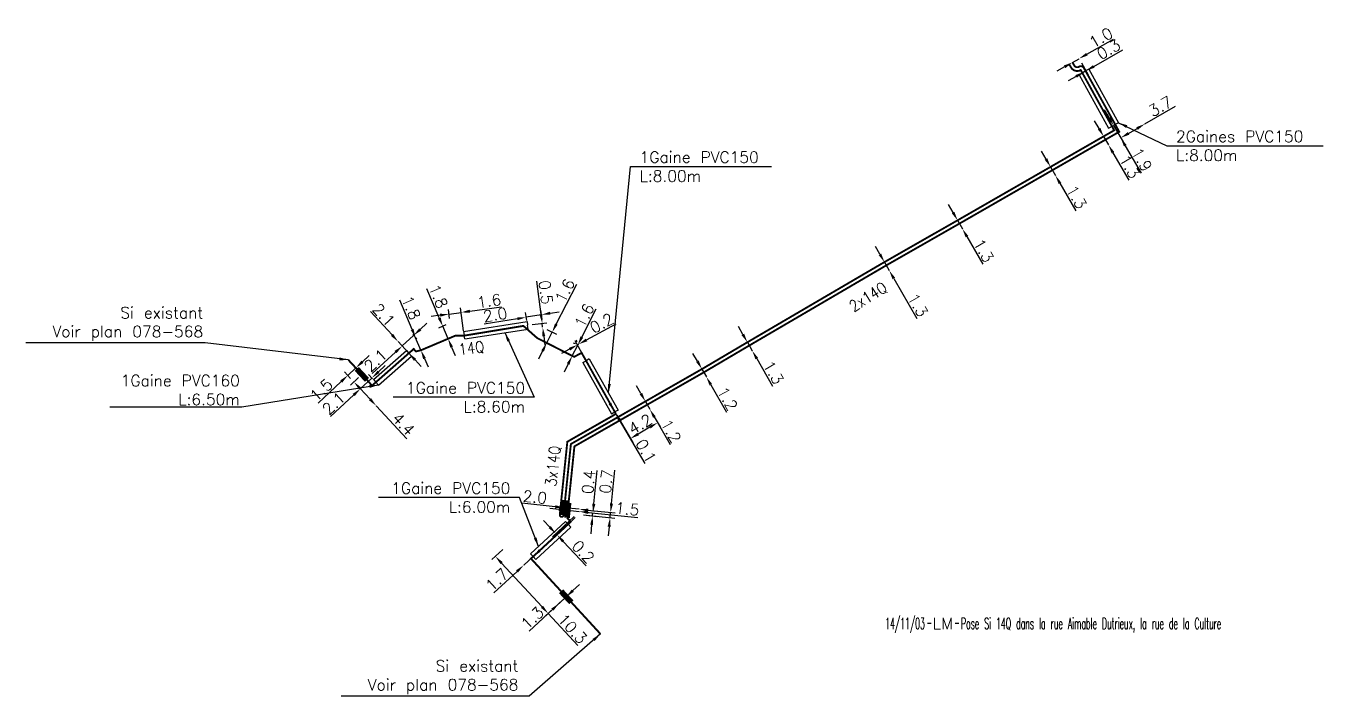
# Model space of a CAD drawing. Header units: millimetres. Extents: x 79510 to 80000, y 142994 to 143891.
# Drawn here: x 79629.4 to 79801.5, y 143802.1 to 143891 of the extents above; entities that cross this region are included whole.
import ezdxf
from ezdxf.enums import TextEntityAlignment as Align

# ---------------------------------------------------------------- set-up
doc = ezdxf.new("R2010")
doc.units = ezdxf.units.MM
doc.header["$MEASUREMENT"] = 0
doc.header["$PDMODE"] = 34
doc.linetypes.add('S_ST', pattern=[14, 8, -1.5, 0, -1.5, 0, -1.5, 0, -1.5])
doc.layers.get('0').update_dxf_attribs({"linetype": 'CONTINUOUS'})
doc.layers.get('DEFPOINTS').update_dxf_attribs({"linetype": 'CONTINUOUS'})
for name, color, linetype in [('S_100', 5, 'S_ST'), ('S_300', 7, 'CONTINUOUS'), ('S_400', 7, 'CONTINUOUS')]:
    doc.layers.add(name, color=color, linetype=linetype)
doc.styles.add('M_ROMANS', font='ROMANS.shx', dxfattribs={"width": 0.75})
doc.styles.get("Standard").update_dxf_attribs({"font": 'txt.shx'})
doc.dimstyles.get("Standard").update_dxf_attribs({"dimtxt": 1.5, "dimasz": 1.2, "dimexe": 0.625, "dimexo": 0.625, "dimgap": 0.25, "dimtad": 1, "dimdec": 1, "dimzin": 0, "dimdsep": 46, "dimtxsty": 'Standard', "dimcen": -0.5, "dimdle": 1, "dimclrd": 256, "dimclre": 256, "dimadec": 0, "dimazin": 0, "dimtfac": 2, "dimtdec": 1, "dimtmove": 0, "dimatfit": 3, "dimfxl": 1, "dimtolj": 1, "dimtzin": 0, "dimarcsym": 0})

# ---------------------------------------------------------------- blocks, each defined once
blk = doc.blocks.new('*D28')
at = {"linetype": 'ByBlock'}
for p, q in [((79703.15832406889, 143849.7288406603), (79705.06571063866, 143853.470748793)), ((79701.57703944198, 143847.3920973118), (79701.32990145498, 143847.5180725257)), ((79701.88673302234, 143847.2342352385), (79702.61335647752, 143848.659724051)), ((79702.30366289715, 143848.8175861243), (79702.05652491016, 143848.9435613382)), ((79701.34176543097, 143846.1651186292), (79700.79679783962, 143845.0960020198))]:
    blk.add_line(p, q, dxfattribs=at)
for points in [[(79702.98013796733, 143849.8196685922), (79703.33651017044, 143849.6380127284), (79702.61335647752, 143848.659724051)], [(79701.16357932943, 143846.2559465611), (79701.51995153254, 143846.0742906973), (79701.88673302234, 143847.2342352385)]]:
    blk.add_solid(points, dxfattribs=at)
at = {"layer": 'DEFPOINTS', "color": 0, "linetype": 'ByBlock'}
for p in [(79702.86049446452, 143848.5337488371), (79701.88673302234, 143847.2342352385), (79702.13387100934, 143847.1082600247)]:
    blk.add_point(p, dxfattribs=at)
at = {"color": 0, "linetype": 'ByBlock', "insert": (79703.49357064169, 143852.5884926908), "char_height": 1.5, "attachment_point": 5, "rotation": 62.9904079404344}
blk.add_mtext('\\A1;1.6', dxfattribs=at)
blk = doc.blocks.new('*D29')
at = {"linetype": 'ByBlock'}
for p, q in [((79699.7743857381, 143851.4537570122), (79702.48542564968, 143856.7722710742)), ((79697.79495351168, 143849.3199639653), (79699.0596262589, 143848.6753143032)), ((79698.50279469154, 143848.9591515904), (79699.22941814672, 143850.3846404029)), ((79698.52157696684, 143850.7454527778), (79699.78624971407, 143850.1008031157)), ((79697.95782710015, 143847.890034981), (79697.41285950878, 143846.8209183717))]:
    blk.add_line(p, q, dxfattribs=at)
for points in [[(79699.59619963654, 143851.5445849441), (79699.95257183965, 143851.3629290803), (79699.22941814672, 143850.3846404029)], [(79697.7796409986, 143847.980862913), (79698.13601320171, 143847.7992070492), (79698.50279469154, 143848.9591515904)]]:
    blk.add_solid(points, dxfattribs=at)
at = {"layer": 'DEFPOINTS', "color": 0, "linetype": 'ByBlock'}
for p in [(79697.96474539948, 143851.029290065), (79697.23812194432, 143849.6038012525), (79699.22941814672, 143850.3846404029)]:
    blk.add_point(p, dxfattribs=at)
at = {"color": 0, "linetype": 'ByBlock', "insert": (79700.91328565268, 143855.890014972), "char_height": 1.5, "attachment_point": 5, "rotation": 62.990407939970154}
blk.add_mtext('\\A1;1.6', dxfattribs=at)
blk = doc.blocks.new('*D30')
at = {"linetype": 'ByBlock'}
for p, q in [((79680.65078105411, 143850.749369463), (79679.01173606436, 143854.6163491011)), ((79681.82152747536, 143847.9872411501), (79681.11907962261, 143849.6445181379)), ((79682.28982604385, 143846.8823898249), (79682.75812461236, 143845.7775384997))]:
    blk.add_line(p, q, dxfattribs=at)
for points in [[(79680.83492294165, 143850.8274192245), (79680.46663916658, 143850.6713197016), (79681.11907962261, 143849.6445181379)], [(79682.4739679314, 143846.9604395863), (79682.10568415633, 143846.8043400634), (79681.82152747536, 143847.9872411501)]]:
    blk.add_solid(points, dxfattribs=at)
at = {"layer": 'DEFPOINTS', "color": 0, "linetype": 'ByBlock'}
for p in [(79681.11907962261, 143849.6445181379), (79681.82152747539, 143847.9872411501), (79681.82152747536, 143847.9872411501)]:
    blk.add_point(p, dxfattribs=at)
at = {"color": 0, "linetype": 'ByBlock', "insert": (79680.51781871263, 143853.6255337517), "char_height": 1.5, "attachment_point": 5, "rotation": 292.96998178805165}
blk.add_mtext('\\A1;1.8', dxfattribs=at)
blk = doc.blocks.new('*D31')
at = {"linetype": 'ByBlock'}
for p, q in [((79684.24959177441, 143852.2747492768), (79682.61054678453, 143856.1417289148)), ((79685.13771070605, 143851.3478415994), (79684.14244694443, 143850.9259924472)), ((79685.42033819575, 143849.5126209638), (79684.71789034294, 143851.1698979516)), ((79685.84015855886, 143849.6905646116), (79684.84489479725, 143849.2687154594)), ((79685.88863676428, 143848.4077696387), (79686.35693533282, 143847.3029183135))]:
    blk.add_line(p, q, dxfattribs=at)
for points in [[(79684.43373366194, 143852.3527990382), (79684.06544988688, 143852.1966995153), (79684.71789034294, 143851.1698979516)], [(79686.07277865181, 143848.4858194001), (79685.70449487676, 143848.3297198772), (79685.42033819575, 143849.5126209638)]]:
    blk.add_solid(points, dxfattribs=at)
at = {"layer": 'DEFPOINTS', "color": 0, "linetype": 'ByBlock'}
for p in [(79685.71315410458, 143851.5917471038), (79685.42033819575, 143849.5126209638), (79686.41560195739, 143849.9344701161)]:
    blk.add_point(p, dxfattribs=at)
at = {"color": 0, "linetype": 'ByBlock', "insert": (79684.11662943283, 143855.1509135655), "char_height": 1.5, "attachment_point": 5, "rotation": 292.9699817900542}
blk.add_mtext('\\A1;1.8', dxfattribs=at)
blk = doc.blocks.new('*D32')
at = {"linetype": 'ByBlock'}
for p, q in [((79707.79564908518, 143839.3568471729), (79709.91332260432, 143835.7269116974)), ((79712.49706853462, 143839.6140456824), (79713.53288661968, 143837.8385345948)), ((79712.1814353606, 143837.7736925223), (79710.63488822058, 143836.8714500592))]:
    blk.add_line(p, q, dxfattribs=at)
for points in [[(79712.08065365774, 143837.9464439286), (79712.28221706346, 143837.600941116), (79713.21794379826, 143838.3783827394)], [(79710.53410651769, 143837.0442014654), (79710.73566992341, 143836.6986986529), (79709.5983797829, 143836.2667598421)]]:
    blk.add_solid(points, dxfattribs=at)
at = {"layer": 'DEFPOINTS', "color": 0, "linetype": 'ByBlock'}
for p in [(79707.48070626377, 143839.8966953175), (79712.18212571321, 143840.153893827), (79709.5983797829, 143836.2667598421)]:
    blk.add_point(p, dxfattribs=at)
at = {"color": 0, "linetype": 'ByBlock', "insert": (79710.90425327633, 143838.1863283221), "char_height": 1.5, "attachment_point": 5, "rotation": 30.258923880494674}
blk.add_mtext('\\A1;4.2', dxfattribs=at)
blk = doc.blocks.new('*D33')
at = {"linetype": 'ByBlock'}
for p, q in [((79706.88061390069, 143840.9358724707), (79706.28052153763, 143841.975049624)), ((79707.48070626377, 143839.8966953175), (79707.53071396067, 143839.8100972214)), ((79708.13080632375, 143838.7709200682), (79711.4954212794, 143832.9444320032))]:
    blk.add_line(p, q, dxfattribs=at)
for points in [[(79707.05381009291, 143841.0358878646), (79706.7074177085, 143840.8358570769), (79707.48070626377, 143839.8966953175)], [(79708.30400251594, 143838.870935462), (79707.95761013153, 143838.6709046743), (79707.53071396067, 143839.8100972214)]]:
    blk.add_solid(points, dxfattribs=at)
at = {"layer": 'DEFPOINTS', "color": 0, "linetype": 'ByBlock'}
for p in [(79707.4807062638, 143839.8966953175), (79707.5307139607, 143839.8100972214), (79707.53071396067, 143839.8100972214)]:
    blk.add_point(p, dxfattribs=at)
at = {"color": 0, "linetype": 'ByBlock', "insert": (79711.67379640773, 143834.6352327938), "char_height": 1.5, "attachment_point": 5, "rotation": 300.0050923734866}
blk.add_mtext('\\A1;0.1', dxfattribs=at)
blk = doc.blocks.new('*D34')
at = {"linetype": 'ByBlock'}
for p, q in [((79703.78218579729, 143849.3513127267), (79707.69372775608, 143851.4731844251)), ((79703.41885713862, 143847.1494503624), (79702.28058559127, 143849.2477850172)), ((79702.56247877658, 143849.0831227077), (79702.42937227772, 143849.3284964764)), ((79701.52380344765, 143848.1262210257), (79700.46900561608, 143847.5540309048)), ((79702.57860127924, 143848.6984111466), (79702.72738796569, 143848.7791226058))]:
    blk.add_line(p, q, dxfattribs=at)
for points in [[(79703.68682077712, 143849.5271123653), (79703.87755081743, 143849.1755130881), (79702.72738796569, 143848.7791226058)], [(79701.4284384275, 143848.3020206643), (79701.6191684678, 143847.9504213871), (79702.57860127924, 143848.6984111466)]]:
    blk.add_solid(points, dxfattribs=at)
at = {"layer": 'DEFPOINTS', "color": 0, "linetype": 'ByBlock'}
for p in [(79702.57860127924, 143848.6984111466), (79702.86049446455, 143848.5337488371), (79703.7168728266, 143846.6000764917)]:
    blk.add_point(p, dxfattribs=at)
at = {"color": 0, "linetype": 'ByBlock', "insert": (79705.78853059172, 143851.5773418294), "char_height": 1.5, "attachment_point": 5, "rotation": 28.478248817542454}
blk.add_mtext('\\A1;0.2', dxfattribs=at)
blk = doc.blocks.new('*D35')
at = {"linetype": 'ByBlock'}
for p, q in [((79695.8663834351, 143851.9254007977), (79695.69172986333, 143852.9872211658)), ((79697.76665149916, 143852.6951163812), (79695.79316992784, 143852.3705081748)), ((79697.66727897947, 143853.299259568), (79697.86809156367, 143852.0784033902)), ((79698.95074044194, 143852.8898813051), (79700.13482938473, 143853.0846462289)), ((79694.60908098506, 143852.1757432509), (79690.21808448888, 143851.4534899917))]:
    blk.add_line(p, q, dxfattribs=at)
for points in [[(79698.9182796213, 143853.0872294622), (79698.98320126258, 143852.6925331479), (79697.76665149916, 143852.6951163812)], [(79694.57662016441, 143852.3730914081), (79694.6415418057, 143851.9783950938), (79695.79316992784, 143852.3705081748)]]:
    blk.add_solid(points, dxfattribs=at)
at = {"layer": 'DEFPOINTS', "color": 0, "linetype": 'ByBlock'}
for p in [(79697.56583891496, 143853.9159725591), (79695.79316992784, 143852.3705081748), (79695.96782349961, 143851.3086878067)]:
    blk.add_point(p, dxfattribs=at)
at = {"color": 0, "linetype": 'ByBlock', "insert": (79691.65923416236, 143852.703974945), "char_height": 1.5, "attachment_point": 5, "rotation": 9.34065999049291}
blk.add_mtext('\\A1;2.0', dxfattribs=at)
blk = doc.blocks.new('*D36')
at = {"linetype": 'ByBlock'}
for p, q in [((79697.74580006314, 143852.7452715888), (79697.18258212463, 143857.1594856246)), ((79696.58779738104, 143851.3877914497), (79698.51765293925, 143851.6340253795)), ((79697.96474539943, 143851.0292900648), (79697.89767905782, 143851.5549217365)), ((79698.1166243941, 143849.8389402125), (79698.26850338875, 143848.6485903602))]:
    blk.add_line(p, q, dxfattribs=at)
for points in [[(79697.94419170522, 143852.7705847546), (79697.5474084211, 143852.7199584231), (79697.89767905782, 143851.5549217365)], [(79698.31501603614, 143849.8642533783), (79697.91823275202, 143849.8136270467), (79697.96474539943, 143851.0292900648)]]:
    blk.add_solid(points, dxfattribs=at)
at = {"layer": 'DEFPOINTS', "color": 0, "linetype": 'ByBlock'}
for p in [(79695.96782349961, 143851.3086878067), (79697.89767905782, 143851.5549217365), (79697.96474539945, 143851.0292900648)]:
    blk.add_point(p, dxfattribs=at)
at = {"color": 0, "linetype": 'ByBlock', "insert": (79698.38020980684, 143855.6741193618), "char_height": 1.5, "attachment_point": 5, "rotation": 277.2711894206195}
blk.add_mtext('\\A1;0.5', dxfattribs=at)
blk = doc.blocks.new('*D37')
at = {"linetype": 'ByBlock'}
for p, q in [((79684.35986267283, 143852.6280673116), (79683.17098219263, 143852.4650850924)), ((79685.6282675321, 143852.2109556874), (79685.46385658055, 143853.4102581142)), ((79685.54874315305, 143852.7910495308), (79687.13391712669, 143853.0083591564)), ((79687.47170193566, 143850.5443740184), (79687.04903055419, 143853.6275677398)), ((79688.3227976069, 143853.1713413756), (79692.48387928763, 143853.7417791428))]:
    blk.add_line(p, q, dxfattribs=at)
for points in [[(79684.33269896964, 143852.8262140583), (79684.38702637605, 143852.4299205649), (79685.54874315305, 143852.7910495308)], [(79688.29563390369, 143853.3694881223), (79688.3499613101, 143852.9731946289), (79687.13391712669, 143853.0083591564)]]:
    blk.add_solid(points, dxfattribs=at)
at = {"layer": 'DEFPOINTS', "color": 0, "linetype": 'ByBlock'}
for p in [(79687.13391712669, 143853.0083591564), (79685.7131541046, 143851.5917471039), (79687.55658850816, 143849.9251654349)]:
    blk.add_point(p, dxfattribs=at)
at = {"color": 0, "linetype": 'ByBlock', "insert": (79690.86196017136, 143854.5287851023), "char_height": 1.5, "attachment_point": 5, "rotation": 7.805953355627212}
blk.add_mtext('\\A1;1.6', dxfattribs=at)
blk = doc.blocks.new('*D39')
at = {"linetype": 'ByBlock'}
for p, q in [((79676.18850087504, 143845.1234148385), (79677.06477658088, 143845.9432568277)), ((79675.31222516918, 143844.3035728492), (79673.77874268392, 143842.8688493681)), ((79675.41152724277, 143844.1974353303), (79674.88522413312, 143844.759966446)), ((79673.8780447575, 143842.7627118492), (79673.35174164786, 143843.3252429648)), ((79672.90246697806, 143842.0490073788), (79669.83550200757, 143839.1795604165))]:
    blk.add_line(p, q, dxfattribs=at)
for points in [[(79676.05186054349, 143845.2694607895), (79676.32514120657, 143844.9773688875), (79675.31222516918, 143844.3035728492)], [(79672.76582664653, 143842.1950533298), (79673.03910730961, 143841.9029614278), (79673.77874268392, 143842.8688493681)]]:
    blk.add_solid(points, dxfattribs=at)
at = {"layer": 'DEFPOINTS', "color": 0, "linetype": 'ByBlock'}
for p in [(79673.77874268392, 143842.8688493681), (79674.30504579356, 143842.3063182524), (79675.83852827884, 143843.7410417335)]:
    blk.add_point(p, dxfattribs=at)
at = {"color": 0, "linetype": 'ByBlock', "insert": (79670.24764498218, 143840.9345926579), "char_height": 1.5, "attachment_point": 5, "rotation": 43.094341326013684}
blk.add_mtext('\\A1;2.1', dxfattribs=at)
blk = doc.blocks.new('*D40')
at = {"linetype": 'ByBlock'}
for p, q in [((79681.7257660974, 143850.7568557216), (79682.60807452188, 143851.5702018005)), ((79680.84345767289, 143849.9435096427), (79679.33618078101, 143848.5540434246)), ((79680.72692630289, 143850.0699215259), (79681.2670754223, 143849.483974005)), ((79678.4538723565, 143847.7406973457), (79675.36579287075, 143844.8939860696)), ((79679.21964941101, 143848.6804553078), (79679.75979853045, 143848.0945077869))]:
    blk.add_line(p, q, dxfattribs=at)
for points in [[(79681.59020841758, 143850.9039071257), (79681.86132377721, 143850.6098043175), (79680.84345767289, 143849.9435096427)], [(79678.3183146767, 143847.8877487498), (79678.58943003633, 143847.5936459416), (79679.33618078101, 143848.5540434246)]]:
    blk.add_solid(points, dxfattribs=at)
at = {"layer": 'DEFPOINTS', "color": 0, "linetype": 'ByBlock'}
for p in [(79678.7960316616, 143849.1399909455), (79680.30330855347, 143850.5294571636), (79679.33618078101, 143848.5540434246)]:
    blk.add_point(p, dxfattribs=at)
at = {"color": 0, "linetype": 'ByBlock', "insert": (79675.7908900023, 143846.6459256886), "char_height": 1.5, "attachment_point": 5, "rotation": 42.67106154323298}
blk.add_mtext('\\A1;2.1', dxfattribs=at)
blk = doc.blocks.new('*D41')
at = {"linetype": 'ByBlock'}
for p, q in [((79677.9826855827, 143850.02229937), (79675.13597430653, 143853.1103788557)), ((79680.21938729967, 143847.5959512026), (79678.7960316616, 143849.1399909455)), ((79681.03273337855, 143846.7136427782), (79681.84607945746, 143845.8313343537))]:
    blk.add_line(p, q, dxfattribs=at)
for points in [[(79678.12973698677, 143850.1578570498), (79677.83563417861, 143849.8867416902), (79678.7960316616, 143849.1399909455)], [(79681.17978478265, 143846.849200458), (79680.8856819745, 143846.5780850983), (79680.21938729967, 143847.5959512026)]]:
    blk.add_solid(points, dxfattribs=at)
at = {"layer": 'DEFPOINTS', "color": 0, "linetype": 'ByBlock'}
for p in [(79678.79603166161, 143849.1399909455), (79680.21938729967, 143847.5959512027), (79680.21938729967, 143847.5959512026)]:
    blk.add_point(p, dxfattribs=at)
at = {"color": 0, "linetype": 'ByBlock', "insert": (79676.88791392557, 143852.6852817242), "char_height": 1.5, "attachment_point": 5, "rotation": 312.6710615438435}
blk.add_mtext('\\A1;2.1', dxfattribs=at)
blk = doc.blocks.new('*D42')
at = {"linetype": 'ByBlock'}
for p, q in [((79673.55494512788, 143845.2416250885), (79672.75751024963, 143846.0965869242)), ((79674.06134522139, 143846.458027606), (79674.93888259138, 143847.2765190013)), ((79672.49458747244, 143844.2526146525), (79671.69715259419, 143845.1075764881)), ((79673.18380785137, 143845.6395362106), (79672.12345019594, 143844.6505257746)), ((79671.24591282592, 143843.8320343792), (79668.17453203091, 143840.9673144956))]:
    blk.add_line(p, q, dxfattribs=at)
for points in [[(79673.92492998882, 143846.6042838343), (79674.19776045393, 143846.3117713776), (79673.18380785137, 143845.6395362106)], [(79671.10949759338, 143843.9782906076), (79671.38232805849, 143843.6857781509), (79672.12345019594, 143844.6505257746)]]:
    blk.add_solid(points, dxfattribs=at)
at = {"layer": 'DEFPOINTS', "color": 0, "linetype": 'ByBlock'}
for p in [(79672.12345019594, 143844.6505257746), (79673.98124272961, 143844.784574375), (79672.92088507419, 143843.7955639389)]:
    blk.add_point(p, dxfattribs=at)
at = {"color": 0, "linetype": 'ByBlock', "insert": (79668.58937758065, 143842.7217098814), "char_height": 1.5, "attachment_point": 5, "rotation": 43.0060955302948}
blk.add_mtext('\\A1;1.5', dxfattribs=at)
blk = doc.blocks.new('*D43')
at = {"linetype": 'ByBlock'}
for p, q in [((79673.52419201608, 143844.3582767732), (79672.46383436071, 143843.3692663372)), ((79673.7393764696, 143842.918026569), (79675.06942498703, 143841.4920283427)), ((79675.88791638239, 143840.6144909727), (79679.96144153735, 143836.2471016864))]:
    blk.add_line(p, q, dxfattribs=at)
for points in [[(79673.88563269793, 143843.0544418015), (79673.59312024128, 143842.7816113364), (79672.92088507424, 143843.7955639389)], [(79675.21568121536, 143841.6284435753), (79674.9231687587, 143841.3556131102), (79675.88791638239, 143840.6144909727)]]:
    blk.add_solid(points, dxfattribs=at)
at = {"layer": 'DEFPOINTS', "color": 0, "linetype": 'ByBlock'}
for p in [(79673.98124272961, 143844.784574375), (79672.92088507424, 143843.7955639389), (79675.88791638234, 143840.6144909727)]:
    blk.add_point(p, dxfattribs=at)
at = {"color": 0, "linetype": 'ByBlock', "insert": (79679.4990893941, 143838.2089198471), "char_height": 1.5, "attachment_point": 5, "rotation": 313.00609553154914}
blk.add_mtext('\\A1;4.4', dxfattribs=at)
blk = doc.blocks.new('S_300_01')
at = {"color": 0, "linetype": 'Continuous'}
blk.add_solid([(-1, 0.75), (-1, 0), (1, 0.75), (1, 0)], dxfattribs=at)
at = {"color": 0, "linetype": 'Continuous', "style": 'M_ROMANS', "width": 0.75, "flags": 3}
for tag, p in [('DEF_LEG', (-0.0504509631007295, -4.630019197442152)), ('DEF_COUP', (-0.0504509631007295, -7.130019197442152)), ('DEF_TYPE', (-0.0504509631007295, -9.630019197442152))]:
    blk.add_attdef(tag, text='', height=1.2, dxfattribs=at).set_placement(p, align=Align.MIDDLE)
blk = doc.blocks.new('*D44')
at = {"linetype": 'ByBlock'}
for p, q in [((79701.96680605435, 143816.090003177), (79702.84733288485, 143816.9052776711)), ((79701.08627922382, 143815.2747286829), (79700.13237515744, 143814.3915146476)), ((79699.25184832692, 143813.5762401535), (79696.17000442013, 143810.7227794241))]:
    blk.add_line(p, q, dxfattribs=at)
for points in [[(79701.83092697198, 143816.2367576487), (79702.10268513669, 143815.9432487052), (79701.08627922382, 143815.2747286829)], [(79699.11596924457, 143813.7229946252), (79699.38772740928, 143813.4294856817), (79700.13237515744, 143814.3915146476)]]:
    blk.add_solid(points, dxfattribs=at)
at = {"layer": 'DEFPOINTS', "color": 0, "linetype": 'ByBlock'}
for p in [(79701.08627922382, 143815.2747286829), (79700.13237515744, 143814.3915146476), (79700.13237515744, 143814.3915146476)]:
    blk.add_point(p, dxfattribs=at)
at = {"color": 0, "linetype": 'ByBlock', "insert": (79696.59126754651, 143812.4756449005), "char_height": 1.5, "attachment_point": 5, "rotation": 42.79641643227945}
blk.add_mtext('\\A1;1.3', dxfattribs=at)
blk = doc.blocks.new('*D45')
at = {"linetype": 'ByBlock'}
for p, q in [((79692.69023506217, 143821.5388757522), (79691.24397082228, 143820.2028424541)), ((79692.51733331542, 143819.7454881483), (79697.87694950825, 143813.9436707457)), ((79700.62718850165, 143814.8506288021), (79698.2321305571, 143812.6381166785)), ((79698.69122127924, 143813.0622165592), (79702.62806637314, 143808.8005575979))]:
    blk.add_line(p, q, dxfattribs=at)
for points in [[(79692.66424234652, 143819.8812001101), (79692.37042428434, 143819.6097761864), (79691.70306154444, 143820.6269423348)], [(79698.02385853934, 143814.0793827076), (79697.73004047715, 143813.8079587839), (79698.69122127924, 143813.0622165592)]]:
    blk.add_solid(points, dxfattribs=at)
at = {"layer": 'DEFPOINTS', "color": 0, "linetype": 'ByBlock'}
for p in [(79693.14932578432, 143821.9629756329), (79701.08627922382, 143815.2747286829), (79698.69122127924, 143813.0622165592)]:
    blk.add_point(p, dxfattribs=at)
at = {"color": 0, "linetype": 'ByBlock', "insert": (79701.92067193412, 143811.0400258624), "char_height": 1.5, "attachment_point": 5, "rotation": 312.73120370218027}
blk.add_mtext('\\A1;10.3', dxfattribs=at)
blk = doc.blocks.new('*D46')
at = {"linetype": 'ByBlock'}
for p, q in [((79697.58526134439, 143821.4221654015), (79698.46876467406, 143822.2342133473)), ((79696.70175801471, 143820.6101174555), (79695.45012829767, 143819.4597161989)), ((79694.56662496796, 143818.647668253), (79691.4743633141, 143815.8055004423))]:
    blk.add_line(p, q, dxfattribs=at)
for points in [[(79697.44992002008, 143821.5694159564), (79697.7206026687, 143821.2749148465), (79696.70175801471, 143820.6101174555)], [(79694.43128364367, 143818.7949188079), (79694.7019662923, 143818.500417698), (79695.45012829767, 143819.4597161989)]]:
    blk.add_solid(points, dxfattribs=at)
at = {"layer": 'DEFPOINTS', "color": 0, "linetype": 'ByBlock'}
for p in [(79696.70175801472, 143820.6101174555), (79696.70175801471, 143820.6101174555), (79695.4501282977, 143819.4597161988)]:
    blk.add_point(p, dxfattribs=at)
at = {"color": 0, "linetype": 'ByBlock', "insert": (79691.90203585461, 143817.5568131494), "char_height": 1.5, "attachment_point": 5, "rotation": 42.586819801907666}
blk.add_mtext('\\A1;1.7', dxfattribs=at)
blk = doc.blocks.new('*D47')
at = {"linetype": 'ByBlock'}
for p, q in [((79698.90112276709, 143824.5180639326), (79698.08068966775, 143825.3937862228)), ((79702.15255965956, 143825.9198627228), (79699.26545050691, 143823.2150327365)), ((79702.28929850942, 143825.7739090078), (79699.4021893568, 143823.0690790215)), ((79699.72155586639, 143823.6423416424), (79699.85829471628, 143823.4963879274)), ((79700.6787278156, 143822.6206656372), (79703.72116722557, 143819.3731954777))]:
    blk.add_line(p, q, dxfattribs=at)
for points in [[(79699.04707648211, 143824.6548027825), (79698.75516905203, 143824.3813250827), (79699.72155586639, 143823.6423416424)], [(79700.82468153063, 143822.7574044871), (79700.53277410056, 143822.4839267873), (79699.85829471628, 143823.4963879274)]]:
    blk.add_solid(points, dxfattribs=at)
at = {"layer": 'DEFPOINTS', "color": 0, "linetype": 'ByBlock'}
for p in [(79702.60866501904, 143826.3471716287), (79702.7454038689, 143826.2012179137), (79699.72155586639, 143823.6423416424)]:
    blk.add_point(p, dxfattribs=at)
at = {"color": 0, "linetype": 'ByBlock', "insert": (79703.33993264541, 143821.2427636618), "char_height": 1.5, "attachment_point": 5, "rotation": 313.1330035976539}
blk.add_mtext('\\A1;0.2', dxfattribs=at)
blk = doc.blocks.new('*D48')
at = {"linetype": 'ByBlock'}
for p, q in [((79773.0922872358, 143878.8556358103), (79772.49424652831, 143879.895995033)), ((79773.6903279433, 143877.8152765877), (79774.63722573018, 143876.1680411518)), ((79775.23526643768, 143875.1276819291), (79777.32840891392, 143871.4864246498))]:
    blk.add_line(p, q, dxfattribs=at)
for points in [[(79773.26568043958, 143878.9553092616), (79772.91889403203, 143878.7559623591), (79773.6903279433, 143877.8152765877)], [(79775.40865964146, 143875.2273553804), (79775.0618732339, 143875.0280084778), (79774.63722573018, 143876.1680411518)]]:
    blk.add_solid(points, dxfattribs=at)
at = {"layer": 'DEFPOINTS', "color": 0, "linetype": 'ByBlock'}
for p in [(79773.6903279433, 143877.8152765877), (79774.63722573018, 143876.1680411518), (79774.63722573018, 143876.1680411518)]:
    blk.add_point(p, dxfattribs=at)
at = {"color": 0, "linetype": 'ByBlock', "insert": (79777.44782404843, 143873.2852409344), "char_height": 1.5, "attachment_point": 5, "rotation": 299.89203720558146}
blk.add_mtext('\\A1;1.9', dxfattribs=at)
blk = doc.blocks.new('*D49')
at = {"linetype": 'ByBlock'}
for p, q in [((79771.06307813144, 143885.6496467179), (79774.93619722629, 143887.8408674912)), ((79769.4122110926, 143886.1306592494), (79770.32639724817, 143884.514778322)), ((79768.71573108851, 143884.3216329191), (79767.67129447867, 143883.7307419241)), ((79769.76016769838, 143884.9125239141), (79770.01864152157, 143885.0587557229))]:
    blk.add_line(p, q, dxfattribs=at)
for points in [[(79770.96459629892, 143885.8237194862), (79771.16155996392, 143885.4755739496), (79770.01864152157, 143885.0587557229)], [(79768.61724925603, 143884.4957056874), (79768.81421292103, 143884.1475601508), (79769.76016769838, 143884.9125239141)]]:
    blk.add_solid(points, dxfattribs=at)
at = {"layer": 'DEFPOINTS', "color": 0, "linetype": 'ByBlock'}
for p in [(79769.10445536603, 143886.6746366504), (79769.7601676984, 143884.9125239141), (79769.76016769838, 143884.9125239141)]:
    blk.add_point(p, dxfattribs=at)
at = {"color": 0, "linetype": 'ByBlock', "insert": (79773.02944682125, 143887.9110664436), "char_height": 1.5, "attachment_point": 5, "rotation": 29.499052207524237}
blk.add_mtext('\\A1;0.3', dxfattribs=at)
blk = doc.blocks.new('*D50')
at = {"linetype": 'ByBlock'}
for p, q in [((79777.845, 143878.0119999999), (79781.91974028866, 143880.3543261045)), ((79774.00180747849, 143877.2734228259), (79774.94870526549, 143875.6261873899)), ((79775.67758495294, 143876.7660818593), (79776.80464077735, 143877.4139592924))]:
    blk.add_line(p, q, dxfattribs=at)
for points in [[(79775.57791150169, 143876.9394750631), (79775.77725840421, 143876.5926886555), (79774.63722573032, 143876.1680411517)], [(79776.7049673261, 143877.5873524962), (79776.90431422862, 143877.2405660886), (79777.845, 143878.0119999999)]]:
    blk.add_solid(points, dxfattribs=at)
at = {"layer": 'DEFPOINTS', "color": 0, "linetype": 'ByBlock'}
for p in [(79773.6903279433, 143877.8152765877), (79777.84499999997, 143878.012), (79774.63722573032, 143876.1680411517)]:
    blk.add_point(p, dxfattribs=at)
at = {"color": 0, "linetype": 'ByBlock', "insert": (79779.90418249938, 143880.3491494248), "char_height": 1.5, "attachment_point": 5, "rotation": 29.89203720805882}
blk.add_mtext('\\A1;3.7', dxfattribs=at)
blk = doc.blocks.new('*D51')
at = {"linetype": 'ByBlock'}
for p, q in [((79770.14889197581, 143887.2655276455), (79773.6909619665, 143889.2694570769)), ((79767.18965491469, 143885.5913364926), (79766.14521830491, 143885.0004454975)), ((79768.2340915245, 143886.1822274878), (79769.104455366, 143886.6746366504))]:
    blk.add_line(p, q, dxfattribs=at)
for points in [[(79770.05041014327, 143887.4396004138), (79770.24737380832, 143887.0914548772), (79769.104455366, 143886.6746366504)], [(79767.09117308218, 143885.7654092609), (79767.28813674723, 143885.4172637243), (79768.2340915245, 143886.1822274878)]]:
    blk.add_solid(points, dxfattribs=at)
at = {"layer": 'DEFPOINTS', "color": 0, "linetype": 'ByBlock'}
for p in [(79768.23409152453, 143886.1822274877), (79769.10445536603, 143886.6746366503), (79769.104455366, 143886.6746366504)]:
    blk.add_point(p, dxfattribs=at)
at = {"color": 0, "linetype": 'ByBlock', "insert": (79772.00180252185, 143889.4627583198), "char_height": 1.5, "attachment_point": 5, "rotation": 29.49905221237242}
blk.add_mtext('\\A1;1.0', dxfattribs=at)
blk = doc.blocks.new('*D52')
at = {"linetype": 'ByBlock'}
for p, q in [((79771.76423491976, 143877.4001487883), (79771.16619421222, 143878.440508011)), ((79772.3622756273, 143876.3597895657), (79773.01015306046, 143875.2327337411)), ((79773.60819376798, 143874.1923745185), (79775.70133624435, 143870.5511172393))]:
    blk.add_line(p, q, dxfattribs=at)
for points in [[(79771.93762812353, 143877.4998222396), (79771.590841716, 143877.300475337), (79772.3622756273, 143876.3597895657)], [(79773.78158697176, 143874.2920479698), (79773.43480056422, 143874.0927010672), (79773.01015306046, 143875.2327337411)]]:
    blk.add_solid(points, dxfattribs=at)
at = {"layer": 'DEFPOINTS', "color": 0, "linetype": 'ByBlock'}
for p in [(79772.36227562733, 143876.3597895657), (79773.01015306049, 143875.2327337412), (79773.01015306046, 143875.2327337411)]:
    blk.add_point(p, dxfattribs=at)
at = {"color": 0, "linetype": 'ByBlock', "insert": (79775.8207513788, 143872.3499335239), "char_height": 1.5, "attachment_point": 5, "rotation": 299.8920372075464}
blk.add_mtext('\\A1;1.3', dxfattribs=at)
blk = doc.blocks.new('*D53')
at = {"linetype": 'ByBlock'}
for p, q in [((79764.72724632309, 143873.3550021239), (79764.12920561555, 143874.3953613465)), ((79765.32528703065, 143872.3146429012), (79765.97316446384, 143871.1875870767)), ((79766.57120517139, 143870.1472278541), (79768.66434764783, 143866.5059705749))]:
    blk.add_line(p, q, dxfattribs=at)
for points in [[(79764.90063952687, 143873.4546755751), (79764.55385311932, 143873.2553286726), (79765.32528703065, 143872.3146429012)], [(79766.74459837517, 143870.2469013053), (79766.39781196762, 143870.0475544028), (79765.97316446384, 143871.1875870767)]]:
    blk.add_solid(points, dxfattribs=at)
at = {"layer": 'DEFPOINTS', "color": 0, "linetype": 'ByBlock'}
for p in [(79765.32528703065, 143872.3146429012), (79765.97316446384, 143871.1875870767), (79765.97316446384, 143871.1875870767)]:
    blk.add_point(p, dxfattribs=at)
at = {"color": 0, "linetype": 'ByBlock', "insert": (79768.78376278223, 143868.3047868595), "char_height": 1.5, "attachment_point": 5, "rotation": 299.8920372086585}
blk.add_mtext('\\A1;1.3', dxfattribs=at)
blk = doc.blocks.new('*D54')
at = {"linetype": 'ByBlock'}
for p, q in [((79752.39608185923, 143866.2664150472), (79751.79804115169, 143867.3067742698)), ((79752.99412256679, 143865.2260558245), (79753.64199999998, 143864.099)), ((79754.24004070752, 143863.0586407774), (79756.33318318396, 143859.4173834982))]:
    blk.add_line(p, q, dxfattribs=at)
for points in [[(79752.569475063, 143866.3660884984), (79752.22268865546, 143866.1667415959), (79752.99412256679, 143865.2260558245)], [(79754.41343391131, 143863.1583142286), (79754.06664750376, 143862.9589673261), (79753.64199999998, 143864.099)]]:
    blk.add_solid(points, dxfattribs=at)
at = {"layer": 'DEFPOINTS', "color": 0, "linetype": 'ByBlock'}
for p in [(79752.99412256683, 143865.2260558245), (79753.64200000002, 143864.099), (79753.64199999998, 143864.099)]:
    blk.add_point(p, dxfattribs=at)
at = {"color": 0, "linetype": 'ByBlock', "insert": (79756.45259831838, 143861.2161997827), "char_height": 1.5, "attachment_point": 5, "rotation": 299.8920372086585}
blk.add_mtext('\\A1;1.3', dxfattribs=at)
blk = doc.blocks.new('*D55')
at = {"linetype": 'ByBlock'}
for p, q in [((79742.69208185926, 143860.7234150472), (79742.09404115172, 143861.7637742698)), ((79743.29012256682, 143859.6830558246), (79743.93800000001, 143858.556)), ((79744.53604070755, 143857.5156407774), (79747.60319104447, 143852.1799870336))]:
    blk.add_line(p, q, dxfattribs=at)
for points in [[(79742.86547506304, 143860.8230884985), (79742.51868865549, 143860.6237415959), (79743.29012256682, 143859.6830558246)], [(79744.70943391134, 143857.6153142287), (79744.36264750379, 143857.4159673261), (79743.93800000001, 143858.556)]]:
    blk.add_solid(points, dxfattribs=at)
at = {"layer": 'DEFPOINTS', "color": 0, "linetype": 'ByBlock'}
for p in [(79743.29012256682, 143859.6830558246), (79743.93800000001, 143858.556), (79743.93800000001, 143858.556)]:
    blk.add_point(p, dxfattribs=at)
at = {"color": 0, "linetype": 'ByBlock', "insert": (79747.7226061789, 143853.9788033182), "char_height": 1.5, "attachment_point": 5, "rotation": 299.8920372086585}
blk.add_mtext('\\A1;1.3', dxfattribs=at)
blk = doc.blocks.new('*D56')
at = {"linetype": 'ByBlock'}
for p, q in [((79724.51830356274, 143850.0867128041), (79723.92026285519, 143851.1270720267)), ((79725.1163442703, 143849.0463535814), (79725.76422170349, 143847.9192977569)), ((79726.36226241104, 143846.8789385343), (79728.45540488747, 143843.2376812551))]:
    blk.add_line(p, q, dxfattribs=at)
for points in [[(79724.69169676652, 143850.1863862553), (79724.34491035897, 143849.9870393528), (79725.1163442703, 143849.0463535814)], [(79726.53565561482, 143846.9786119855), (79726.18886920727, 143846.779265083), (79725.76422170349, 143847.9192977569)]]:
    blk.add_solid(points, dxfattribs=at)
at = {"layer": 'DEFPOINTS', "color": 0, "linetype": 'ByBlock'}
for p in [(79725.11634427035, 143849.0463535815), (79725.76422170355, 143847.9192977569), (79725.76422170349, 143847.9192977569)]:
    blk.add_point(p, dxfattribs=at)
at = {"color": 0, "linetype": 'ByBlock', "insert": (79728.5748200219, 143845.0364975397), "char_height": 1.5, "attachment_point": 5, "rotation": 299.8920372086585}
blk.add_mtext('\\A1;1.3', dxfattribs=at)
blk = doc.blocks.new('*D57')
at = {"linetype": 'ByBlock'}
for p, q in [((79718.49013749289, 143846.5292656791), (79717.89507873461, 143847.5713333709)), ((79719.08519625115, 143845.4871979873), (79719.68025500944, 143844.4451302956)), ((79720.2753137677, 143843.4030626038), (79722.35801942165, 143839.7558256827))]:
    blk.add_line(p, q, dxfattribs=at)
for points in [[(79718.66381544151, 143846.6284421388), (79718.31645954425, 143846.4300892194), (79719.08519625115, 143845.4871979873)], [(79720.44899171634, 143843.5022390635), (79720.10163581908, 143843.3038861441), (79719.68025500944, 143844.4451302956)]]:
    blk.add_solid(points, dxfattribs=at)
at = {"layer": 'DEFPOINTS', "color": 0, "linetype": 'ByBlock'}
for p in [(79719.08519625115, 143845.4871979873), (79719.68025500944, 143844.4451302956), (79719.68025500944, 143844.4451302956)]:
    blk.add_point(p, dxfattribs=at)
at = {"color": 0, "linetype": 'ByBlock', "insert": (79722.48258571695, 143841.5542925959), "char_height": 1.5, "attachment_point": 5, "rotation": 299.72794694389086}
blk.add_mtext('\\A1;1.2', dxfattribs=at)
blk = doc.blocks.new('*D58')
at = {"linetype": 'ByBlock'}
for p, q in [((79710.99200819666, 143842.2380292105), (79710.39694943838, 143843.2800969023)), ((79711.58706695492, 143841.1959615188), (79712.18212571318, 143840.153893827)), ((79712.77718447146, 143839.1118261353), (79714.8598901254, 143835.4645892141))]:
    blk.add_line(p, q, dxfattribs=at)
for points in [[(79711.16568614528, 143842.3372056703), (79710.81833024802, 143842.1388527509), (79711.58706695492, 143841.1959615188)], [(79712.95086242008, 143839.211002595), (79712.60350652282, 143839.0126496755), (79712.18212571318, 143840.153893827)]]:
    blk.add_solid(points, dxfattribs=at)
at = {"layer": 'DEFPOINTS', "color": 0, "linetype": 'ByBlock'}
for p in [(79711.58706695492, 143841.1959615188), (79712.18212571318, 143840.153893827), (79712.18212571318, 143840.153893827)]:
    blk.add_point(p, dxfattribs=at)
at = {"color": 0, "linetype": 'ByBlock', "insert": (79714.9844564207, 143837.2630561274), "char_height": 1.5, "attachment_point": 5, "rotation": 299.72794694389086}
blk.add_mtext('\\A1;1.2', dxfattribs=at)
blk = doc.blocks.new('*D59')
at = {"linetype": 'ByBlock'}
for p, q in [((79704.75126424058, 143827.5958238348), (79705.20886079507, 143832.0222338241)), ((79703.37389330738, 143826.1296876607), (79705.20842193857, 143825.9400364574)), ((79703.41502558195, 143826.5275672103), (79705.24955421314, 143826.337916007)), ((79704.58673514232, 143826.0043056364), (79704.62786741689, 143826.402185186)), ((79704.46333831864, 143824.8106669876), (79704.33994149495, 143823.6170283388))]:
    blk.add_line(p, q, dxfattribs=at)
for points in [[(79704.55232446577, 143827.6163899721), (79704.95020401537, 143827.5752576975), (79704.62786741689, 143826.402185186)], [(79704.26439854383, 143824.8312331249), (79704.66227809344, 143824.7901008503), (79704.58673514232, 143826.0043056364)]]:
    blk.add_solid(points, dxfattribs=at)
at = {"layer": 'DEFPOINTS', "color": 0, "linetype": 'ByBlock'}
for p in [(79702.75220651113, 143826.1939568396), (79702.7933387857, 143826.5918363893), (79704.58673514232, 143826.0043056364)]:
    blk.add_point(p, dxfattribs=at)
at = {"color": 0, "linetype": 'ByBlock', "insert": (79704.04706205567, 143830.5086788402), "char_height": 1.5, "attachment_point": 5, "rotation": 84.09780254330293}
blk.add_mtext('\\A1;0.4', dxfattribs=at)
blk = doc.blocks.new('*D60')
at = {"linetype": 'ByBlock'}
for p, q in [((79700.10765182597, 143826.8694792428), (79698.91401317717, 143826.9928760665)), ((79701.30129047474, 143826.746082419), (79702.7933387857, 143826.5918363893)), ((79703.98697743448, 143826.4684395655), (79710.5756964792, 143825.7873062899))]:
    blk.add_line(p, q, dxfattribs=at)
for points in [[(79700.12821796325, 143827.0684190176), (79700.08708568866, 143826.670539468), (79701.30129047474, 143826.746082419)], [(79704.00754357179, 143826.6673793403), (79703.9664112972, 143826.2694997907), (79702.7933387857, 143826.5918363893)]]:
    blk.add_solid(points, dxfattribs=at)
at = {"layer": 'DEFPOINTS', "color": 0, "linetype": 'ByBlock'}
for p in [(79701.30129047474, 143826.746082419), (79702.7933387857, 143826.5918363893), (79702.7933387857, 143826.5918363893)]:
    blk.add_point(p, dxfattribs=at)
at = {"color": 0, "linetype": 'ByBlock', "insert": (79709.18647885468, 143826.9362511936), "char_height": 1.5, "attachment_point": 5, "rotation": 354.0978025393615}
blk.add_mtext('\\A1;1.5', dxfattribs=at)
blk = doc.blocks.new('*D61')
at = {"linetype": 'ByBlock'}
for p, q in [((79707.09795807101, 143827.6548244673), (79707.55555462539, 143832.0812344566)), ((79703.44587478785, 143826.8259768724), (79707.59624804361, 143826.3969166395)), ((79703.37389330739, 143826.1296876607), (79707.52426656315, 143825.7006274277)), ((79706.9025797669, 143825.7648966067), (79706.97456124736, 143826.4611858185)), ((79706.77918294324, 143824.5712579579), (79706.65578611959, 143823.3776193091))]:
    blk.add_line(p, q, dxfattribs=at)
for points in [[(79706.89901829622, 143827.6753906045), (79707.29689784582, 143827.63425833), (79706.97456124736, 143826.4611858185)], [(79706.58024316844, 143824.5918240951), (79706.97812271805, 143824.5506918206), (79706.9025797669, 143825.7648966067)]]:
    blk.add_solid(points, dxfattribs=at)
at = {"layer": 'DEFPOINTS', "color": 0, "linetype": 'ByBlock'}
for p in [(79702.8241879916, 143826.8902460514), (79702.75220651114, 143826.1939568396), (79706.9025797669, 143825.7648966067)]:
    blk.add_point(p, dxfattribs=at)
at = {"color": 0, "linetype": 'ByBlock', "insert": (79706.39375588602, 143830.5676794727), "char_height": 1.5, "attachment_point": 5, "rotation": 84.09780254482517}
blk.add_mtext('\\A1;0.7', dxfattribs=at)
blk = doc.blocks.new('*D62')
at = {"linetype": 'ByBlock'}
for p, q in [((79699.64123558428, 143827.2201156812), (79695.21494239283, 143827.6788406351)), ((79702.8241879916, 143826.8902460515), (79700.83484273704, 143827.0964145701)), ((79704.01779514435, 143826.7665449403), (79705.2114022971, 143826.6428438291))]:
    blk.add_line(p, q, dxfattribs=at)
for points in [[(79699.66185243614, 143827.4190502067), (79699.62061873243, 143827.0211811558), (79700.83484273704, 143827.0964145701)], [(79704.03841199621, 143826.9654794658), (79703.9971782925, 143826.5676104148), (79702.8241879916, 143826.8902460515)]]:
    blk.add_solid(points, dxfattribs=at)
at = {"layer": 'DEFPOINTS', "color": 0, "linetype": 'ByBlock'}
for p in [(79700.83484273704, 143827.0964145701), (79702.8241879916, 143826.8902460515), (79702.8241879916, 143826.8902460515)]:
    blk.add_point(p, dxfattribs=at)
at = {"color": 0, "linetype": 'ByBlock', "insert": (79696.93436967148, 143828.506001341), "char_height": 1.5, "attachment_point": 5, "rotation": 354.0831962650761}
blk.add_mtext('\\A1;2.0', dxfattribs=at)
blk = doc.blocks.new('GIS_MODF')
at = {"color": 0, "linetype": 'Continuous', "flags": 128}
for points in [[(-2.176232858328149, -0.01402023952687159), (-1.676232858328149, -0.01402023952687159)], [(1.51945154927671, -0.01402023952687159), (2.01945154927671, -0.01402023952687159)]]:
    blk.add_lwpolyline(points, dxfattribs=at)
at = {"color": 0, "linetype": 'Continuous', "width": 0.5}
blk.add_attdef('DATE', text='', height=1.5, dxfattribs=at).set_placement((-2.501987294206629, -0.7982370674435515), align=Align.RIGHT)
at = {"color": 0, "linetype": 'Continuous', "width": 2.783458064921433}
blk.add_attdef('USER', text='', height=1.5, dxfattribs=at).set_placement((-1.507047830906231, -0.7982370674435515), (1.276410234015202, -0.7982370674435515), align=Align.FIT)
at = {"color": 0, "linetype": 'Continuous', "width": 0.5}
blk.add_attdef('DESC', (2.288899962411961, -0.7982370674435515), '', height=1.5, dxfattribs=at)

msp = doc.modelspace()

# ---------------------------------------------------------------- linework, layer by layer
at = {"layer": 'S_100', "const_width": 0.25, "flags": 128}
for points in [[(79767.80162676724, 143885.9312808127), (79768.04462111527, 143885.5125205652, 0.4083495954550104), (79769.32652317153, 143885.1582365466), (79769.32801076226, 143885.1590603125), (79769.54146172444, 143884.7914136463), (79773.76426053299, 143877.1657073936), (79765.32528703066, 143872.3146429012), (79752.99412256682, 143865.2260558245), (79743.29012256682, 143859.6830558246), (79725.11634427037, 143849.0463535815), (79719.08519625115, 143845.4871979873), (79711.58706695492, 143841.1959615188), (79701.70794305073, 143835.5420637131), (79700.93767342348, 143828.0911134441)], [(79768.23409152453, 143886.1822274877), (79768.47708587257, 143885.7634672402, 0.4083495954555649), (79769.08430263611, 143885.5956484946), (79769.12866256075, 143885.620213175, -0.4083495954689992), (79769.7358793243, 143885.4523944294), (79769.97887367231, 143885.0336341819), (79774.4400504977, 143876.9774549618), (79765.5744724069, 143871.8811611268), (79753.24271520824, 143864.7922330876), (79743.54040870928, 143859.2502004266), (79725.3696835111, 143848.6152850924), (79719.33644371401, 143845.0548950799), (79702.1789167323, 143835.235511793), (79701.40412116119, 143827.740781293)], [(79707.68352980717, 143839.5380312403), (79701.23696929977, 143835.8486155934), (79700.23466261358, 143826.1531310393, 1.000000000057899), (79700.73201205059, 143826.1017156961)]]:
    msp.add_lwpolyline(points, format="xyb", dxfattribs=at)
for points in [[(79674.66331889242, 143844.0532932334), (79675.3310351073, 143843.2944762944), (79680.85768229021, 143848.1576148836), (79681.16214335941, 143847.8273390352), (79681.82152747536, 143847.98724115), (79686.41560195737, 143849.9344701161), (79687.55658850816, 143849.9251654349), (79695.41236742187, 143851.2173235883), (79697.23812194432, 143849.6038012525), (79702.13387100933, 143847.1082600247), (79703.13234983853, 143847.6407330982), (79707.68352980717, 143839.5380312403)], [(79673.29916656681, 143845.5158555167), (79672.19482572621, 143846.6998635129)], [(79700.40420306101, 143816.0060098245), (79696.41538035775, 143820.3458251736), (79701.69254217333, 143825.2160135571), (79701.1984597883, 143825.7513835451)], [(79705.63249664629, 143810.3392848604), (79701.76835538662, 143814.5434475412)]]:
    msp.add_lwpolyline(points, dxfattribs=at)
at = {"layer": 'S_400', "color": 7, "linetype": 'CONTINUOUS'}
for p, q in [((79770.41628562022, 143885.27585471745), (79769.76016769838, 143884.91252391413)), ((79770.41628562022, 143885.27585471745), (79774.34644586514, 143878.17860739096)), ((79769.10404977654, 143884.5491931108), (79769.76016769838, 143884.91252391413)), ((79769.10404977654, 143884.5491931108), (79773.03421002146, 143877.45194578433)), ((79773.03421002146, 143877.45194578433), (79773.6903279433, 143877.81527658764)), ((79774.34644586514, 143878.17860739096), (79773.6903279433, 143877.81527658764)), ((79687.47035056476, 143850.49183356005), (79695.89325561073, 143851.79232757117)), ((79695.89325561073, 143851.79232757117), (79695.96955139912, 143851.2981829034)), ((79696.0458471875, 143850.80403823566), (79695.96955139912, 143851.2981829034)), ((79687.47035056476, 143850.49183356005), (79687.54664635315, 143849.9976888923)), ((79687.62294214153, 143849.50354422454), (79687.54664635315, 143849.9976888923)), ((79687.62294214153, 143849.50354422454), (79696.0458471875, 143850.80403823566)), ((79675.50822623324, 143844.1164089653), (79679.88908525408, 143847.9713184344)), ((79679.88908525408, 143847.9713184344), (79680.21938729967, 143847.59595120265)), ((79680.54968934528, 143847.2205839709), (79680.21938729967, 143847.59595120265)), ((79676.16883032444, 143843.36567450178), (79680.54968934528, 143847.2205839709)), ((79703.28093364478, 143846.35521524592), (79703.71687282663, 143846.6000764918)), ((79703.28093364478, 143846.35521524592), (79707.09477477886, 143839.56523597552)), ((79704.15281200847, 143846.84493773768), (79703.71687282663, 143846.6000764918)), ((79704.15281200847, 143846.84493773768), (79707.96665314255, 143840.05495846728)), ((79675.50822623324, 143844.1164089653), (79675.83852827884, 143843.74104173353)), ((79676.16883032444, 143843.36567450178), (79675.83852827884, 143843.74104173353)), ((79707.09477477886, 143839.56523597552), (79707.5307139607, 143839.8100972214)), ((79707.96665314255, 143840.05495846728), (79707.5307139607, 143839.8100972214)), ((79696.36265698503, 143820.977555194), (79701.01089474096, 143825.267321988)), ((79701.01089474096, 143825.267321988), (79701.34999577067, 143824.89988424955)), ((79697.04085904444, 143820.24267971705), (79701.68909680037, 143824.53244651106)), ((79701.68909680037, 143824.53244651106), (79701.34999577067, 143824.89988424955)), ((79696.36265698503, 143820.977555194), (79696.70175801474, 143820.61011745554)), ((79697.04085904444, 143820.24267971705), (79696.70175801474, 143820.61011745554))]:
    msp.add_line(p, q, dxfattribs=at)

# ---------------------------------------------------------------- block references
at = {"layer": 'S_100'}
ref = msp.add_blockref('GIS_MODF', (79751.16232975987, 143811.7840167872), dxfattribs=at)
ref.add_attrib('DATE', '14/11/03', dxfattribs={"layer": '0', "color": 0, "height": 1.5, "width": 0.5}).set_placement((79748.66034246566, 143810.9857797197), align=Align.RIGHT)
ref.add_attrib('USER', 'LM', dxfattribs={"layer": '0', "color": 0, "height": 1.5, "width": 1.113383225968573}).set_placement((79749.65528192896, 143810.9857797197), (79752.43873999389, 143810.9857797197), align=Align.FIT)
ref.add_attrib('DESC', 'Pose Si 14Q dans la rue Aimable Dutrieux, la rue de la Culture', (79753.45122972228, 143810.9857797197), dxfattribs={"layer": '0', "color": 0, "height": 1.5, "width": 0.5})
at = {"layer": 'S_300'}
for p, rotation in [((79673.7070123015, 143844.528795814), 313.0060955317197), ((79701.20785481478, 143827.0578530627), 84.09780254095428), ((79701.67430255249, 143826.7075209116), 84.09780254095428), ((79700.81204879569, 143815.0189501218), 313.0060955317197)]:
    msp.add_blockref('S_300_01', p, dxfattribs=dict(at, rotation=rotation))

# ---------------------------------------------------------------- texts
at = {"layer": 'S_100', "width": 0.85}
for s, rotation, p in [('2x14Q', 32.11473463283617, (79741.16147689907, 143855.0238667864)), ('14Q', 7.013335948946344, (79688.52501249331, 143848.2126298112)), ('3x14Q', 83.61749777211546, (79699.39248964177, 143832.6151570416))]:
    msp.add_text(s, height=1.5, rotation=rotation, dxfattribs=at).set_placement(p, align=Align.MIDDLE)
at = {"layer": 'S_100', "linetype": 'Continuous', "char_height": 1.5, "attachment_point": 6}
for insert in [(79652.92978402911, 143851.4707588697), (79694.7424832288, 143804.6014885422)]:
    msp.add_mtext('\\A1;Si existant\\PVoir plan 078-568', dxfattribs=dict(at, insert=insert))
at = {"layer": 'S_400', "linetype": 'Continuous', "char_height": 1.5}
for s, insert, attachment_point in [('2Gaines PVC150\\PL:8.00m', (79781.97137630834, 143875.1069954068), 4), ('\\A1;1Gaine PVC150\\PL:8.00m', (79710.82732055863, 143872.3532159697), 4), ('\\A1;1Gaine PVC160\\PL:6.50m', (79657.80124328384, 143842.7052810307), 6), ('\\A1;1Gaine PVC150\\PL:8.60m', (79695.63757491918, 143841.7405950192), 6), ('1Gaine PVC150\\PL:6.00m', (79693.67991108907, 143828.4366066969), 6)]:
    msp.add_mtext(s, dxfattribs=dict(at, insert=insert, attachment_point=attachment_point))

# ---------------------------------------------------------------- dimensions: what is measured, and where the dimension line sits
at = {"layer": 'S_100', "linetype": 'Continuous'}
for base, p1, p2, angle, picture, middle, dimtype in [((79769.104455366, 143886.6746366504), (79768.23409152453, 143886.1822274877), (79769.10445536603, 143886.6746366503), 29.499052212372412, '*D51', (79772.49421168445, 143888.5923944783), 161), ((79769.76016769838, 143884.9125239141), (79769.10445536603, 143886.6746366504), (79769.7601676984, 143884.9125239141), 209.4990522075242, '*D49', (79773.52185598377, 143887.0407026021), 160), ((79774.63722573032, 143876.1680411517), (79777.84499999997, 143878.012), (79773.6903279433, 143877.8152765877), 209.8920372080588, '*D50', (79780.40254975567, 143879.482183406), 160), ((79773.01015306046, 143875.2327337411), (79772.3622756273, 143876.3597895657), (79773.01015306046, 143875.2327337411), 299.8920372062679, '*D52', (79774.95378535993, 143871.8515662675), 161), ((79774.63722573018, 143876.1680411518), (79773.6903279433, 143877.8152765877), (79774.63722573018, 143876.1680411518), 299.89203720558146, '*D48', (79776.58085802954, 143872.7868736781), 161), ((79765.97316446384, 143871.1875870767), (79765.32528703066, 143872.3146429012), (79765.97316446385, 143871.1875870767), 299.89203720929777, '*D53', (79767.91679676338, 143867.8064196032), 161), ((79753.64199999998, 143864.099), (79752.99412256682, 143865.2260558245), (79753.642, 143864.099), 299.89203720929777, '*D54', (79755.58563229952, 143860.7178325265), 161), ((79743.93800000001, 143858.556), (79743.29012256683, 143859.6830558246), (79743.93800000002, 143858.556), 299.89203720738, '*D55', (79746.85564016004, 143853.4804360619), 161), ((79685.42033819575, 143849.5126209638), (79685.7131541046, 143851.5917471038), (79686.4156019574, 143849.9344701161), 292.96998179041566, '*D31', (79683.1959199952, 143854.7606647584), 161), ((79697.89767905782, 143851.5549217365), (79697.96474539945, 143851.0292900649), (79695.96782349961, 143851.3086878067), 277.2711894206196, '*D36', (79697.38825159655, 143855.5475535329), 160), ((79699.22941814672, 143850.3846404029), (79697.2381219443, 143849.6038012525), (79697.96474539948, 143851.0292900649), 62.990407939023534, '*D29', (79701.80421616045, 143855.4358753125), 161), ((79680.21938729967, 143847.5959512026), (79678.79603166161, 143849.1399909455), (79680.21938729967, 143847.5959512027), 312.6710615449199, '*D41', (79676.15265690516, 143852.0074933251), 161), ((79681.82152747536, 143847.9872411501), (79681.11907962261, 143849.6445181379), (79681.82152747537, 143847.9872411501), 292.96998178805165, '*D30', (79679.597109275, 143853.2352849446), 161), ((79687.13391712669, 143853.0083591564), (79685.7131541046, 143851.5917471039), (79687.55658850816, 143849.9251654349), 7.805953355627215, '*D37', (79690.99777868736, 143853.5380513688), 160), ((79701.88673302234, 143847.2342352385), (79702.86049446452, 143848.5337488371), (79702.13387100936, 143847.1082600247), 242.9904079394878, '*D28', (79704.38450114946, 143852.1343530313), 161), ((79695.79316992784, 143852.3705081748), (79697.56583891496, 143853.9159725591), (79695.96782349961, 143851.3086878067), 9.340659990492906, '*D35', (79691.82153826558, 143851.7172341594), 160), ((79702.57860127924, 143848.6984111466), (79702.86049446455, 143848.5337488371), (79703.71687282663, 143846.6000764918), 208.4782488175425, '*D34', (79706.26535569248, 143850.6983436364), 160), ((79679.33618078101, 143848.5540434246), (79680.30330855348, 143850.5294571636), (79678.79603166161, 143849.1399909455), 222.6710615426349, '*D40', (79676.46867840138, 143845.9106686682), 161), ((79725.76422170349, 143847.9192977569), (79725.11634427035, 143849.0463535815), (79725.76422170355, 143847.9192977569), 299.8920372067407, '*D56', (79727.70785400303, 143844.5381302834), 161), ((79719.68025500944, 143844.4451302956), (79719.08519625115, 143845.4871979873), (79719.68025500943, 143844.4451302956), 299.72794694526897, '*D57', (79721.61419597382, 143841.0584102974), 161), ((79673.77874268392, 143842.8688493681), (79675.83852827884, 143843.7410417336), (79674.30504579358, 143842.3063182524), 223.09434132601368, '*D39', (79670.9308466399, 143840.204362903), 161), ((79712.18212571318, 143840.153893827), (79711.58706695492, 143841.1959615188), (79712.1821257132, 143840.153893827), 299.72794694320174, '*D58', (79714.11606667755, 143836.7671738288), 161), ((79707.53071396067, 143839.8100972214), (79707.48070626378, 143839.8966953175), (79707.5307139607, 143839.8100972214), 300.00509237348666, '*D33', (79710.80781544672, 143834.1351558246), 161), ((79709.5983797829, 143836.2667598421), (79712.18212571321, 143840.153893827), (79707.48070626377, 143839.8966953175), 210.2589238804947, '*D32', (79711.4081617906, 143837.3225712907), 160), ((79699.72155586639, 143823.6423416424), (79702.74540386892, 143826.2012179137), (79702.60866501904, 143826.3471716287), 133.13300360335427, '*D47', (79702.61016407024, 143820.5590694124), 161), ((79696.70175801471, 143820.6101174555), (79695.45012829767, 143819.4597161988), (79696.70175801472, 143820.6101174555), 42.58681980262986, '*D46', (79692.57874247621, 143816.8205603747), 161)]:
    dim = msp.add_linear_dim(base=base, p1=p1, p2=p2, angle=angle, dimstyle='Standard', dxfattribs=at)
    dim.commit()
    dim.dimension.update_dxf_attribs({"geometry": picture, "text_midpoint": middle, "dimtype": dimtype})
at = {"layer": 'S_300', "linetype": 'Continuous'}
for base, p1, p2, angle, picture, middle, dimtype in [((79672.12345019594, 143844.6505257746), (79673.98124272961, 143844.784574375), (79672.92088507417, 143843.7955639389), 223.0060955311358, '*D42', (79669.27145374342, 143841.9904287397), 161), ((79672.92088507424, 143843.7955639389), (79675.88791638234, 143840.6144909727), (79673.98124272961, 143844.784574375), 313.0060955315491, '*D43', (79678.76780825245, 143837.5268436843), 160), ((79706.9025797669, 143825.7648966067), (79702.8241879916, 143826.8902460515), (79702.75220651114, 143826.1939568397), 264.0978025450701, '*D61', (79707.38845476003, 143830.4648487863), 161), ((79704.58673514232, 143826.0043056364), (79702.7933387857, 143826.5918363893), (79702.75220651114, 143826.1939568397), 264.09780254287426, '*D59', (79705.04176092967, 143830.4058481538), 161), ((79702.8241879916, 143826.8902460515), (79700.83484273702, 143827.0964145701), (79702.8241879916, 143826.8902460515), 354.0831962659054, '*D62', (79696.83128541219, 143827.5113287137), 161), ((79702.7933387857, 143826.5918363893), (79701.30129047474, 143826.746082419), (79702.7933387857, 143826.5918363893), 354.0978025393615, '*D60', (79709.0836481682, 143825.9415523196), 161), ((79698.69122127924, 143813.0622165592), (79693.14932578432, 143821.9629756329), (79701.08627922382, 143815.2747286829), 312.7312037021803, '*D45', (79701.18612677866, 143810.3614660533), 160), ((79700.13237515744, 143814.3915146476), (79701.08627922382, 143815.2747286829), (79700.13237515744, 143814.3915146476), 222.79641643322066, '*D44', (79697.27066295827, 143811.7418725417), 161)]:
    dim = msp.add_linear_dim(base=base, p1=p1, p2=p2, angle=angle, dimstyle='Standard', dxfattribs=at)
    dim.commit()
    dim.dimension.update_dxf_attribs({"geometry": picture, "text_midpoint": middle, "dimtype": dimtype})

# ---------------------------------------------------------------- leaders
at = {"layer": 'S_100', "linetype": 'Continuous', "annotation_type": 0, "has_hookline": 1, "hookline_direction": 1, "text_width": 23.5}
for points in [[(79672.19482572621, 143846.6998635129), (79653.17978402911, 143848.9707588697)], [(79705.63249664629, 143810.3392848604), (79696.19248322879, 143802.1014885422), (79694.9924832288, 143802.1014885422)]]:
    msp.add_leader(points, dimstyle='Standard', dxfattribs=at)
at = {"layer": 'S_400', "linetype": 'Continuous', "annotation_type": 0, "has_hookline": 1}
for points, hookline_direction, text_width in [([(79774.34644586514, 143878.178607391), (79780.77137630834, 143875.1069954068), (79781.97137630834, 143875.1069954068)], 0, 19.25), ([(79706.69599018358, 143842.3171856676), (79709.62732055863, 143872.3532159697), (79710.82732055863, 143872.3532159697)], 0, 17.25), ([(79692.94608403966, 143850.3254357359), (79696.83757491918, 143841.7405950192), (79695.63757491918, 143841.7405950192)], 1, 17.25), ([(79676.16883032444, 143843.3656745018), (79658.05124328384, 143840.4552810307)], 1, 17.25), ([(79697.41459584337, 143821.9483687841), (79694.87991108907, 143828.4366066969), (79693.67991108907, 143828.4366066969)], 1, 17.25)]:
    msp.add_leader(points, dimstyle='Standard', dxfattribs=dict(at, hookline_direction=hookline_direction, text_width=text_width))

doc.saveas('drawing.dxf')
